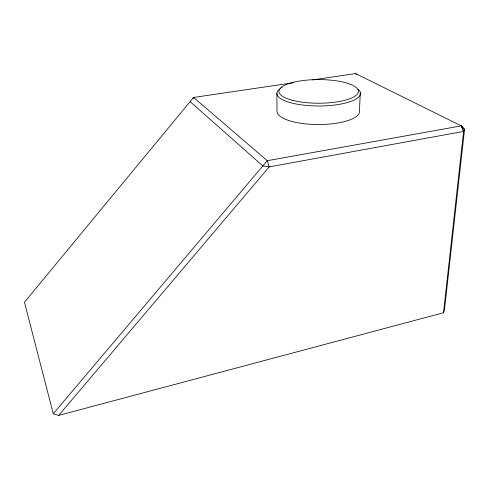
<?xml version="1.0" encoding="UTF-8"?>
<svg xmlns="http://www.w3.org/2000/svg" width="489" height="489" viewBox="0 0 489 489"><rect width="100%" height="100%" fill="white"/><g stroke="black" fill="none" stroke-linecap="round" stroke-linejoin="round"><path stroke-width="0.73" d="M356.634 74.591L355.637 73.582L312.667 79.921M360.301 92.488L359.482 110.373A41.314 13.252 0.1 0 1 319.433 124.536A41.314 13.252 0.1 0 1 276.988 110.917L276.908 93.21M443.499 312.74L463.59 131.413L464.55 129.377L461.323 125.862L267.245 160.716L53.27 413.743L58.68 415.418L443.499 312.74L444.47 309.855L464.55 129.377L461.323 125.881L355.637 73.582M193.057 98.76L193.552 97.452L293.822 82.678M53.27 413.743L24.45 302.257L193.571 97.427L267.245 160.716L269.231 166.877L58.68 415.418M463.59 131.413L461.323 125.862L463.59 131.413L269.231 166.877L262.88 165.991L190.148 101.669M358.064 89.298A41.767 12.531 0 0 1 318.363 105.991A41.767 12.531 0 0 1 279.47 89.145M280.631 88.295A41.767 12.531 0 0 1 281.994 87.476M292.691 100.349A39.719 11.822 0 0 0 357.685 93.607A39.719 11.822 0 0 0 305.662 80.233A39.719 11.822 0 0 0 292.691 100.349"/></g></svg>
